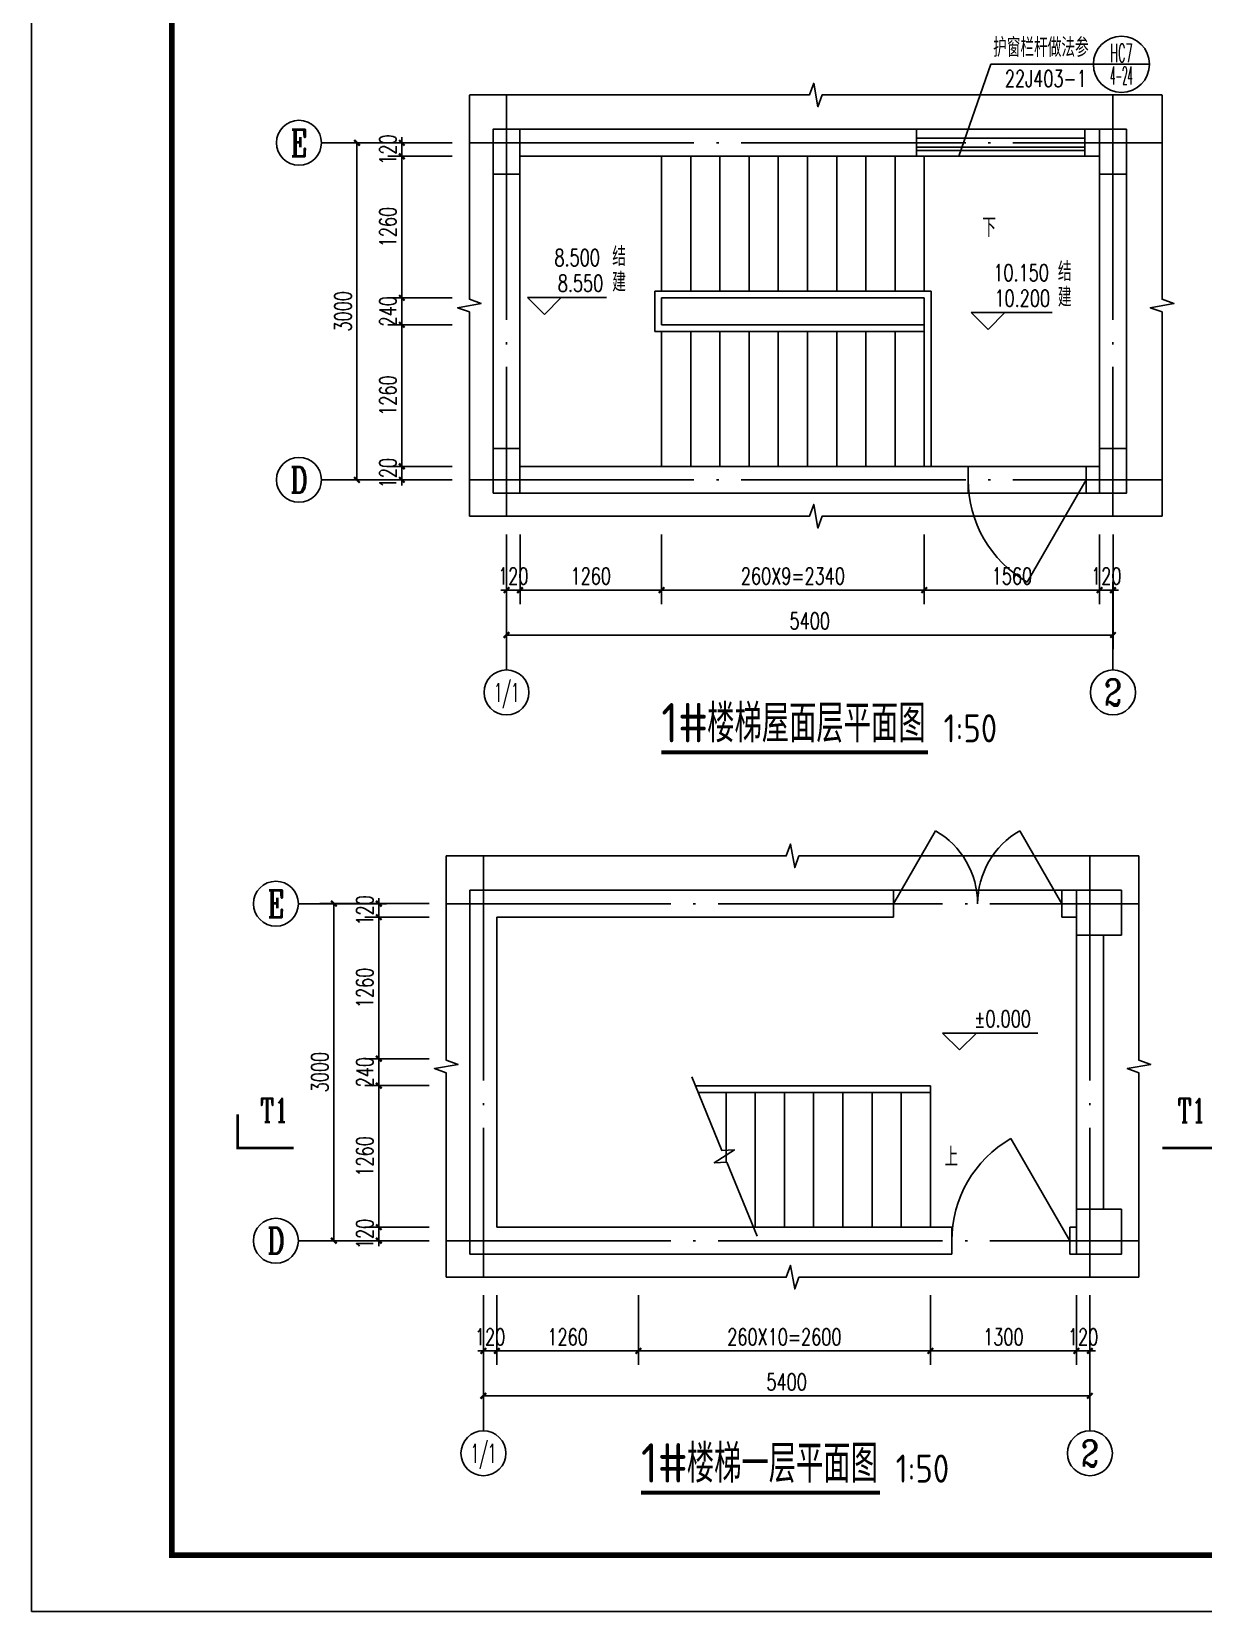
# Model space of a CAD drawing. Extents: x 79570 to 678837, y -1139230 to -612789.
# Drawn here: x 610645 to 621079, y -810288 to -796226 of the extents above; entities that cross this region are included whole.
import ezdxf
from ezdxf.enums import TextEntityAlignment as Align

# ---------------------------------------------------------------- set-up
doc = ezdxf.new("R2010")
doc.units = 0
doc.header["$LTSCALE"] = 1000
doc.header["$MEASUREMENT"] = 0
doc.linetypes.add('DOTE', pattern=[2.42, 2, -0.2, 0.02, -0.2])
for name, color, linetype in [('4', 4, 'Continuous'), ('A-平-楼梯.........FLOR-STAIR', 133, 'Continuous'), ('A-立-护栏栏杆.....ELEV-RAIL', 123, 'Continuous'), ('A-通-墙............COMM-WALL', 50, 'Continuous'), ('A-通-结构剖线.....COMM-STRU-SECT', 20, 'Continuous'), ('A-通-轴线..........COMM-GRID', 27, 'DOTE'), ('A-通-门窗剖线......COMM-DRWD-SECT', 150, 'Continuous'), ('AXIS', 3, 'Continuous'), ('AXIS_TEXT', 7, 'Continuous'), ('DIM_ELEV', 3, 'Continuous'), ('DIM_IDEN', 210, 'Continuous'), ('DIM_SYMB', 3, 'Continuous'), ('PUB_DIM', 3, 'Continuous'), ('PUB_TEXT', 7, 'Continuous'), ('结-图框', 6, 'Continuous')]:
    doc.layers.add(name, color=color, linetype=linetype)
doc.layers.add('ys-notprint', color=7, linetype='Continuous', plot=False)
doc.styles.add('_TCH_AXIS', font='COMPLEX', dxfattribs={"bigfont": 'GBCBIG'})
doc.styles.add('_TCH_DIM', font='SIMPLEX', dxfattribs={"bigfont": 'GBCBIG'})
doc.styles.add('_TCH_DIM_T3', font='SIMPLEX', dxfattribs={"width": 0.705882, "bigfont": 'GBCBIG'})
doc.styles.add('_TCH_LABEL', font='COMPLEX', dxfattribs={"bigfont": 'GBCBIG'})
doc.styles.add('R5-WALL-DIMS-D$0$_TCH_DIM', font='SIMPLEX', dxfattribs={"bigfont": 'GBCBIG'})
doc.styles.get("Standard").update_dxf_attribs({"font": 'gbenor.shx', "bigfont": 'gbcbig.shx'})
doc.styles.add('蓝绿图框', font='', dxfattribs={"width": 0.7})
doc.styles.get('蓝绿图框').set_extended_font_data('SimSun')
doc.dimstyles.new('_TCH_ARCH&&50', dxfattribs={"dimtxt": 148.75, "dimasz": 50, "dimexe": 125, "dimexo": 150, "dimgap": 50, "dimtad": 1, "dimdec": 0, "dimzin": 0, "dimdsep": 46, "dimtxsty": '_TCH_DIM_T3', "dimblk": 'ARCHTICK', "dimcen": 0.09, "dimclrt": 7, "dimazin": 2, "dimtfac": 1, "dimtdec": 0, "dimtix": 1, "dimtmove": 2, "dimatfit": 3, "dimfxl": 1, "dimtolj": 1, "dimtzin": 0, "dimarcsym": 0})

# ---------------------------------------------------------------- blocks, each defined once
blk = doc.blocks.new('template_浙_标准图框A1_A1_0.0000_1bed4683cac0ca9b963c039433737638')
at = {"layer": '结-图框'}
blk.add_lwpolyline([(0, 0), (841, 0), (841, 594), (0, 594)], close=True, dxfattribs=at)
at = {"layer": '结-图框', "const_width": 1}
blk.add_lwpolyline([(25, 584), (25, 10), (831, 10), (831, 584)], close=True, dxfattribs=at)
at = {"color": 6, "style": '蓝绿图框', "width": 0.7}
for tag, p in [('专业审定', (782.48, 167.5)), ('专业审核', (782.48, 158.5)), ('项目经理', (782.48, 149.5)), ('专业负责', (782.48, 140.5)), ('专业校对', (782.48, 131.5)), ('专业设计', (782.48, 122.5)), ('专业制图', (782.48, 113.5))]:
    blk.add_attdef(tag, text='', height=3, dxfattribs=at).set_placement(p, align=Align.MIDDLE)
for tag, height, p in [('日期', 3, (821.45, 113.5)), ('建设单位', 3.5, (796, 97.72)), ('项目名称', 3.5, (796, 76.96)), ('子项名称', 3.5, (796.26, 63.69)), ('图纸名称', 3.5, (796.28, 51.48)), ('图纸名称', 3.5, (796.38, 46.45)), ('图纸名称', 3.5, (796.48, 41.64)), ('项目编号', 3, (796.15, 32.75)), ('修改版次', 3, (823.75, 23.5)), ('图号', 3, (789.2, 23.5))]:
    blk.add_attdef(tag, text='', height=height, dxfattribs=at).set_placement(p, align=Align.MIDDLE_CENTER)
at = {"layer": 'ys-notprint', "color": 6, "style": '蓝绿图框', "width": 0.7}
for tag, p in [('暖通', (21.09, 577.84)), ('电气', (21.02, 564.82)), ('给排水', (21.35, 552.55)), ('结构', (21.47, 539.64)), ('建筑', (21.4, 526.53))]:
    blk.add_attdef(tag, text='', height=2.5, rotation=90.7801, dxfattribs=at).set_placement(p, align=Align.MIDDLE)
blk.add_attdef('设计发图章', text='', height=3, dxfattribs=at).set_placement((747.09, 465.48), align=Align.MIDDLE)
at = {"layer": '结-图框', "style": '蓝绿图框', "width": 0.7}
for tag, p in [('项目经理', (792.5, 572)), ('专业负责', (792.5, 564)), ('专业设计', (792.5, 556))]:
    blk.add_attdef(tag, text='', height=3.5, dxfattribs=at).set_placement(p, align=Align.MIDDLE_CENTER)
blk = doc.blocks.new('_FZHK')
blk.add_lwpolyline([(-0.5, -0.5), (0.5, -0.5), (0.5, 0.5), (-0.5, 0.5)], close=True)
blk = doc.blocks.new('$DorLib2D$00000228')
at = {"color": 0}
blk.add_line((0.5, 0), (0, 0.866), dxfattribs=at)
blk.add_arc((0.5, 0), 1, 120, 180, dxfattribs=at)
blk = doc.blocks.new('_ArchTick')
at = {"color": 0, "linetype": 'ByBlock', "const_width": 0.4}
blk.add_lwpolyline([(-0.5, -0.5), (0.5, 0.5)], dxfattribs=at)
blk = doc.blocks.new('*D2871')
at = {"layer": 'Defpoints', "color": 0, "transparency": 16777216}
for p in [(613737, -806868), (614334, -806868), (614334, -806988)]:
    blk.add_point(p, dxfattribs=at)
at = {"layer": 'PUB_DIM', "color": 0, "lineweight": -2, "transparency": 16777216}
for p, q in [((613737, -806868), (613737, -806818)), ((614184, -806868), (613612, -806868)), ((614184, -806988), (613612, -806988)), ((613737, -806988), (613737, -806868)), ((613737, -806988), (613737, -807038))]:
    blk.add_line(p, q, dxfattribs=at)
at = {"layer": 'PUB_DIM', "color": 0, "lineweight": -2, "transparency": 16777216, "xscale": 50, "yscale": 50, "zscale": 50}
for p, rotation in [((613737, -806868), 270), ((613737, -806988), 90)]:
    blk.add_blockref('_ArchTick', p, dxfattribs=dict(at, rotation=rotation))
at = {"layer": 'PUB_DIM', "color": 7, "transparency": 16777216, "insert": (613612, -806928), "char_height": 148.8, "attachment_point": 5, "rotation": 90, "style": '_TCH_DIM_T3'}
blk.add_mtext('\\A1;120', dxfattribs=at)
blk = doc.blocks.new('*D2872')
at = {"layer": 'Defpoints', "color": 0, "transparency": 16777216}
for p in [(613737, -805608), (614334, -805608), (614334, -806868)]:
    blk.add_point(p, dxfattribs=at)
at = {"layer": 'PUB_DIM', "color": 0, "lineweight": -2, "transparency": 16777216}
for p, q in [((614184, -805608), (613612, -805608)), ((613737, -806868), (613737, -805608)), ((614184, -806868), (613612, -806868))]:
    blk.add_line(p, q, dxfattribs=at)
at = {"layer": 'PUB_DIM', "color": 0, "lineweight": -2, "transparency": 16777216, "xscale": 50, "yscale": 50, "zscale": 50}
for p, rotation in [((613737, -805608), 90), ((613737, -806868), 270)]:
    blk.add_blockref('_ArchTick', p, dxfattribs=dict(at, rotation=rotation))
at = {"layer": 'PUB_DIM', "color": 7, "transparency": 16777216, "insert": (613612, -806238), "char_height": 148.8, "attachment_point": 5, "rotation": 90, "style": '_TCH_DIM_T3'}
blk.add_mtext('\\A1;1260', dxfattribs=at)
blk = doc.blocks.new('*D2873')
at = {"layer": 'Defpoints', "color": 0, "transparency": 16777216}
for p in [(613737, -805368), (614334, -805368), (614334, -805608)]:
    blk.add_point(p, dxfattribs=at)
at = {"layer": 'PUB_DIM', "color": 0, "lineweight": -2, "transparency": 16777216}
for p, q in [((614184, -805368), (613612, -805368)), ((613737, -805368), (613737, -805318)), ((613737, -805608), (613737, -805368)), ((614184, -805608), (613612, -805608)), ((613737, -805608), (613737, -805658))]:
    blk.add_line(p, q, dxfattribs=at)
at = {"layer": 'PUB_DIM', "color": 0, "lineweight": -2, "transparency": 16777216, "xscale": 50, "yscale": 50, "zscale": 50}
for p, rotation in [((613737, -805368), 270), ((613737, -805608), 90)]:
    blk.add_blockref('_ArchTick', p, dxfattribs=dict(at, rotation=rotation))
at = {"layer": 'PUB_DIM', "color": 7, "transparency": 16777216, "insert": (613612, -805488), "char_height": 148.8, "attachment_point": 5, "rotation": 90, "style": '_TCH_DIM_T3'}
blk.add_mtext('\\A1;240', dxfattribs=at)
blk = doc.blocks.new('*D2874')
at = {"layer": 'Defpoints', "color": 0, "transparency": 16777216}
for p in [(613737, -804108), (614334, -804108), (614334, -805368)]:
    blk.add_point(p, dxfattribs=at)
at = {"layer": 'PUB_DIM', "color": 0, "lineweight": -2, "transparency": 16777216}
for p, q in [((614184, -804108), (613612, -804108)), ((613737, -805368), (613737, -804108)), ((614184, -805368), (613612, -805368))]:
    blk.add_line(p, q, dxfattribs=at)
at = {"layer": 'PUB_DIM', "color": 0, "lineweight": -2, "transparency": 16777216, "xscale": 50, "yscale": 50, "zscale": 50}
for p, rotation in [((613737, -804108), 90), ((613737, -805368), 270)]:
    blk.add_blockref('_ArchTick', p, dxfattribs=dict(at, rotation=rotation))
at = {"layer": 'PUB_DIM', "color": 7, "transparency": 16777216, "insert": (613612, -804738), "char_height": 148.8, "attachment_point": 5, "rotation": 90, "style": '_TCH_DIM_T3'}
blk.add_mtext('\\A1;1260', dxfattribs=at)
blk = doc.blocks.new('*D2875')
at = {"layer": 'Defpoints', "color": 0, "transparency": 16777216}
for p in [(613737, -803988), (614334, -803988), (614334, -804108)]:
    blk.add_point(p, dxfattribs=at)
at = {"layer": 'PUB_DIM', "color": 0, "lineweight": -2, "transparency": 16777216}
for p, q in [((614184, -803988), (613612, -803988)), ((613737, -803988), (613737, -803938)), ((613737, -804108), (613737, -803988)), ((614184, -804108), (613612, -804108)), ((613737, -804108), (613737, -804158))]:
    blk.add_line(p, q, dxfattribs=at)
at = {"layer": 'PUB_DIM', "color": 0, "lineweight": -2, "transparency": 16777216, "xscale": 50, "yscale": 50, "zscale": 50}
for p, rotation in [((613737, -803988), 270), ((613737, -804108), 90)]:
    blk.add_blockref('_ArchTick', p, dxfattribs=dict(at, rotation=rotation))
at = {"layer": 'PUB_DIM', "color": 7, "transparency": 16777216, "insert": (613612, -804048), "char_height": 148.8, "attachment_point": 5, "rotation": 90, "style": '_TCH_DIM_T3'}
blk.add_mtext('\\A1;120', dxfattribs=at)
blk = doc.blocks.new('*D2876')
at = {"layer": 'Defpoints', "color": 0, "transparency": 16777216}
for p in [(613337, -803988), (614184, -803988), (614184, -806988)]:
    blk.add_point(p, dxfattribs=at)
at = {"layer": 'PUB_DIM', "color": 0, "lineweight": -2, "transparency": 16777216}
for p, q in [((614034, -803988), (613212, -803988)), ((613337, -806988), (613337, -803988)), ((614034, -806988), (613212, -806988))]:
    blk.add_line(p, q, dxfattribs=at)
at = {"layer": 'PUB_DIM', "color": 0, "lineweight": -2, "transparency": 16777216, "xscale": 50, "yscale": 50, "zscale": 50}
for p, rotation in [((613337, -803988), 90), ((613337, -806988), 270)]:
    blk.add_blockref('_ArchTick', p, dxfattribs=dict(at, rotation=rotation))
at = {"layer": 'PUB_DIM', "color": 7, "transparency": 16777216, "insert": (613212, -805488), "char_height": 148.8, "attachment_point": 5, "rotation": 90, "style": '_TCH_DIM_T3'}
blk.add_mtext('\\A1;3000', dxfattribs=at)
blk = doc.blocks.new('*D2877')
at = {"layer": 'Defpoints', "color": 0, "transparency": 16777216}
for p in [(614668, -807324), (614788, -807324), (614788, -807969)]:
    blk.add_point(p, dxfattribs=at)
at = {"layer": 'PUB_DIM', "color": 0, "lineweight": -2, "transparency": 16777216}
for p, q in [((614668, -807474), (614668, -808094)), ((614788, -807474), (614788, -808094)), ((614668, -807969), (614618, -807969)), ((614668, -807969), (614788, -807969)), ((614788, -807969), (614838, -807969))]:
    blk.add_line(p, q, dxfattribs=at)
at = {"layer": 'PUB_DIM', "color": 0, "lineweight": -2, "transparency": 16777216, "xscale": 50, "yscale": 50, "zscale": 50}
blk.add_blockref('_ArchTick', (614668, -807969), dxfattribs=at)
at = {"layer": 'PUB_DIM', "color": 0, "lineweight": -2, "transparency": 16777216, "xscale": 50, "yscale": 50, "zscale": 50, "rotation": 180}
blk.add_blockref('_ArchTick', (614788, -807969), dxfattribs=at)
at = {"layer": 'PUB_DIM', "color": 7, "transparency": 16777216, "insert": (614728, -807845), "char_height": 148.8, "attachment_point": 5, "style": '_TCH_DIM_T3'}
blk.add_mtext('\\A1;120', dxfattribs=at)
blk = doc.blocks.new('*D2878')
at = {"layer": 'Defpoints', "color": 0, "transparency": 16777216}
for p in [(614788, -807324), (616048, -807324), (616048, -807969)]:
    blk.add_point(p, dxfattribs=at)
at = {"layer": 'PUB_DIM', "color": 0, "lineweight": -2, "transparency": 16777216}
for p, q in [((614788, -807474), (614788, -808094)), ((616048, -807474), (616048, -808094)), ((614788, -807969), (616048, -807969))]:
    blk.add_line(p, q, dxfattribs=at)
at = {"layer": 'PUB_DIM', "color": 0, "lineweight": -2, "transparency": 16777216, "xscale": 50, "yscale": 50, "zscale": 50, "rotation": 180}
blk.add_blockref('_ArchTick', (614788, -807969), dxfattribs=at)
at = {"layer": 'PUB_DIM', "color": 0, "lineweight": -2, "transparency": 16777216, "xscale": 50, "yscale": 50, "zscale": 50}
blk.add_blockref('_ArchTick', (616048, -807969), dxfattribs=at)
at = {"layer": 'PUB_DIM', "color": 7, "transparency": 16777216, "insert": (615418, -807845), "char_height": 148.8, "attachment_point": 5, "style": '_TCH_DIM_T3'}
blk.add_mtext('\\A1;1260', dxfattribs=at)
blk = doc.blocks.new('*D2879')
at = {"layer": 'Defpoints', "color": 0, "transparency": 16777216}
for p in [(616048, -807324), (618648, -807324), (618648, -807969)]:
    blk.add_point(p, dxfattribs=at)
at = {"layer": 'PUB_DIM', "color": 0, "lineweight": -2, "transparency": 16777216}
for p, q in [((616048, -807474), (616048, -808094)), ((618648, -807474), (618648, -808094)), ((616048, -807969), (618648, -807969))]:
    blk.add_line(p, q, dxfattribs=at)
at = {"layer": 'PUB_DIM', "color": 0, "lineweight": -2, "transparency": 16777216, "xscale": 50, "yscale": 50, "zscale": 50, "rotation": 180}
blk.add_blockref('_ArchTick', (616048, -807969), dxfattribs=at)
at = {"layer": 'PUB_DIM', "color": 0, "lineweight": -2, "transparency": 16777216, "xscale": 50, "yscale": 50, "zscale": 50}
blk.add_blockref('_ArchTick', (618648, -807969), dxfattribs=at)
at = {"layer": 'PUB_DIM', "color": 7, "transparency": 16777216, "insert": (617348, -807845), "char_height": 148.75, "attachment_point": 5, "style": '_TCH_DIM_T3'}
blk.add_mtext('\\A1;260X10=2600', dxfattribs=at)
blk = doc.blocks.new('*D2880')
at = {"layer": 'Defpoints', "color": 0, "transparency": 16777216}
for p in [(618648, -807324), (619948, -807324), (619948, -807969)]:
    blk.add_point(p, dxfattribs=at)
at = {"layer": 'PUB_DIM', "color": 0, "lineweight": -2, "transparency": 16777216}
for p, q in [((618648, -807474), (618648, -808094)), ((619948, -807474), (619948, -808094)), ((618648, -807969), (619948, -807969))]:
    blk.add_line(p, q, dxfattribs=at)
at = {"layer": 'PUB_DIM', "color": 0, "lineweight": -2, "transparency": 16777216, "xscale": 50, "yscale": 50, "zscale": 50, "rotation": 180}
blk.add_blockref('_ArchTick', (618648, -807969), dxfattribs=at)
at = {"layer": 'PUB_DIM', "color": 0, "lineweight": -2, "transparency": 16777216, "xscale": 50, "yscale": 50, "zscale": 50}
blk.add_blockref('_ArchTick', (619948, -807969), dxfattribs=at)
at = {"layer": 'PUB_DIM', "color": 7, "transparency": 16777216, "insert": (619298, -807845), "char_height": 148.8, "attachment_point": 5, "style": '_TCH_DIM_T3'}
blk.add_mtext('\\A1;1300', dxfattribs=at)
blk = doc.blocks.new('*D2881')
at = {"layer": 'Defpoints', "color": 0, "transparency": 16777216}
for p in [(619948, -807324), (620068, -807324), (620068, -807969)]:
    blk.add_point(p, dxfattribs=at)
at = {"layer": 'PUB_DIM', "color": 0, "lineweight": -2, "transparency": 16777216}
for p, q in [((619948, -807474), (619948, -808094)), ((620068, -807474), (620068, -808094)), ((619948, -807969), (619898, -807969)), ((619948, -807969), (620068, -807969)), ((620068, -807969), (620118, -807969))]:
    blk.add_line(p, q, dxfattribs=at)
at = {"layer": 'PUB_DIM', "color": 0, "lineweight": -2, "transparency": 16777216, "xscale": 50, "yscale": 50, "zscale": 50}
blk.add_blockref('_ArchTick', (619948, -807969), dxfattribs=at)
at = {"layer": 'PUB_DIM', "color": 0, "lineweight": -2, "transparency": 16777216, "xscale": 50, "yscale": 50, "zscale": 50, "rotation": 180}
blk.add_blockref('_ArchTick', (620068, -807969), dxfattribs=at)
at = {"layer": 'PUB_DIM', "color": 7, "transparency": 16777216, "insert": (620008, -807845), "char_height": 148.8, "attachment_point": 5, "style": '_TCH_DIM_T3'}
blk.add_mtext('\\A1;120', dxfattribs=at)
blk = doc.blocks.new('*D2882')
at = {"layer": 'Defpoints', "color": 0, "transparency": 16777216}
for p in [(614668, -807474), (620068, -807474), (620068, -808369)]:
    blk.add_point(p, dxfattribs=at)
at = {"layer": 'PUB_DIM', "color": 0, "lineweight": -2, "transparency": 16777216}
for p, q in [((614668, -807624), (614668, -808494)), ((620068, -807624), (620068, -808494)), ((614668, -808369), (620068, -808369))]:
    blk.add_line(p, q, dxfattribs=at)
at = {"layer": 'PUB_DIM', "color": 0, "lineweight": -2, "transparency": 16777216, "xscale": 50, "yscale": 50, "zscale": 50, "rotation": 180}
blk.add_blockref('_ArchTick', (614668, -808369), dxfattribs=at)
at = {"layer": 'PUB_DIM', "color": 0, "lineweight": -2, "transparency": 16777216, "xscale": 50, "yscale": 50, "zscale": 50}
blk.add_blockref('_ArchTick', (620068, -808369), dxfattribs=at)
at = {"layer": 'PUB_DIM', "color": 7, "transparency": 16777216, "insert": (617368, -808245), "char_height": 148.8, "attachment_point": 5, "style": '_TCH_DIM_T3'}
blk.add_mtext('\\A1;5400', dxfattribs=at)
blk = doc.blocks.new('$DorLib2D$00000231')
at = {"color": 0}
for p, q in [((-0.5, 0), (-0.25, 0.433)), ((0.5, 0), (0.25, 0.433))]:
    blk.add_line(p, q, dxfattribs=at)
for centre, start, end in [((-0.5, 0), 0, 60), ((0.5, 0), 120, 180)]:
    blk.add_arc(centre, 0.5, start, end, dxfattribs=at)
blk = doc.blocks.new('$TCHSYS$WIN2D')
for p, q in [((-0.5, 0.5), (0.5, 0.5)), ((-0.5, 0.5), (-0.5, -0.5)), ((0.5, 0.5), (0.5, -0.5)), ((0.5, 0.1667), (-0.5, 0.1667)), ((0.5, -0.1667), (-0.5, -0.1667)), ((-0.5, -0.5), (0.5, -0.5))]:
    blk.add_line(p, q)
blk = doc.blocks.new('*D2896')
at = {"layer": 'Defpoints', "color": 0, "transparency": 16777216}
for p in [(613942, -800096), (614540, -800096), (614540, -800216)]:
    blk.add_point(p, dxfattribs=at)
at = {"layer": 'PUB_DIM', "color": 0, "lineweight": -2, "transparency": 16777216}
for p, q in [((614390, -800096), (613817, -800096)), ((613942, -800096), (613942, -800046)), ((613942, -800216), (613942, -800096)), ((614390, -800216), (613817, -800216)), ((613942, -800216), (613942, -800266))]:
    blk.add_line(p, q, dxfattribs=at)
at = {"layer": 'PUB_DIM', "color": 0, "lineweight": -2, "transparency": 16777216, "xscale": 50, "yscale": 50, "zscale": 50}
for p, rotation in [((613942, -800096), 270), ((613942, -800216), 90)]:
    blk.add_blockref('_ArchTick', p, dxfattribs=dict(at, rotation=rotation))
at = {"layer": 'PUB_DIM', "color": 7, "transparency": 16777216, "insert": (613818, -800156), "char_height": 148.8, "attachment_point": 5, "rotation": 90, "style": '_TCH_DIM_T3'}
blk.add_mtext('\\A1;120', dxfattribs=at)
blk = doc.blocks.new('*D2897')
at = {"layer": 'Defpoints', "color": 0, "transparency": 16777216}
for p in [(613942, -798836), (614540, -798836), (614540, -800096)]:
    blk.add_point(p, dxfattribs=at)
at = {"layer": 'PUB_DIM', "color": 0, "lineweight": -2, "transparency": 16777216}
for p, q in [((614390, -798836), (613817, -798836)), ((613942, -800096), (613942, -798836)), ((614390, -800096), (613817, -800096))]:
    blk.add_line(p, q, dxfattribs=at)
at = {"layer": 'PUB_DIM', "color": 0, "lineweight": -2, "transparency": 16777216, "xscale": 50, "yscale": 50, "zscale": 50}
for p, rotation in [((613942, -798836), 90), ((613942, -800096), 270)]:
    blk.add_blockref('_ArchTick', p, dxfattribs=dict(at, rotation=rotation))
at = {"layer": 'PUB_DIM', "color": 7, "transparency": 16777216, "insert": (613818, -799466), "char_height": 148.8, "attachment_point": 5, "rotation": 90, "style": '_TCH_DIM_T3'}
blk.add_mtext('\\A1;1260', dxfattribs=at)
blk = doc.blocks.new('*D2898')
at = {"layer": 'Defpoints', "color": 0, "transparency": 16777216}
for p in [(613942, -798596), (614540, -798596), (614540, -798836)]:
    blk.add_point(p, dxfattribs=at)
at = {"layer": 'PUB_DIM', "color": 0, "lineweight": -2, "transparency": 16777216}
for p, q in [((613942, -798596), (613942, -798546)), ((614390, -798596), (613817, -798596)), ((613942, -798836), (613942, -798596)), ((614390, -798836), (613817, -798836)), ((613942, -798836), (613942, -798886))]:
    blk.add_line(p, q, dxfattribs=at)
at = {"layer": 'PUB_DIM', "color": 0, "lineweight": -2, "transparency": 16777216, "xscale": 50, "yscale": 50, "zscale": 50}
for p, rotation in [((613942, -798596), 270), ((613942, -798836), 90)]:
    blk.add_blockref('_ArchTick', p, dxfattribs=dict(at, rotation=rotation))
at = {"layer": 'PUB_DIM', "color": 7, "transparency": 16777216, "insert": (613818, -798716), "char_height": 148.8, "attachment_point": 5, "rotation": 90, "style": '_TCH_DIM_T3'}
blk.add_mtext('\\A1;240', dxfattribs=at)
blk = doc.blocks.new('*D2899')
at = {"layer": 'Defpoints', "color": 0, "transparency": 16777216}
for p in [(613942, -797336), (614540, -797336), (614540, -798596)]:
    blk.add_point(p, dxfattribs=at)
at = {"layer": 'PUB_DIM', "color": 0, "lineweight": -2, "transparency": 16777216}
for p, q in [((614390, -797336), (613817, -797336)), ((613942, -798596), (613942, -797336)), ((614390, -798596), (613817, -798596))]:
    blk.add_line(p, q, dxfattribs=at)
at = {"layer": 'PUB_DIM', "color": 0, "lineweight": -2, "transparency": 16777216, "xscale": 50, "yscale": 50, "zscale": 50}
for p, rotation in [((613942, -797336), 90), ((613942, -798596), 270)]:
    blk.add_blockref('_ArchTick', p, dxfattribs=dict(at, rotation=rotation))
at = {"layer": 'PUB_DIM', "color": 7, "transparency": 16777216, "insert": (613818, -797966), "char_height": 148.8, "attachment_point": 5, "rotation": 90, "style": '_TCH_DIM_T3'}
blk.add_mtext('\\A1;1260', dxfattribs=at)
blk = doc.blocks.new('*D2900')
at = {"layer": 'Defpoints', "color": 0, "transparency": 16777216}
for p in [(613942, -797216), (614540, -797216), (614540, -797336)]:
    blk.add_point(p, dxfattribs=at)
at = {"layer": 'PUB_DIM', "color": 0, "lineweight": -2, "transparency": 16777216}
for p, q in [((614390, -797216), (613817, -797216)), ((613942, -797216), (613942, -797166)), ((613942, -797336), (613942, -797216)), ((614390, -797336), (613817, -797336)), ((613942, -797336), (613942, -797386))]:
    blk.add_line(p, q, dxfattribs=at)
at = {"layer": 'PUB_DIM', "color": 0, "lineweight": -2, "transparency": 16777216, "xscale": 50, "yscale": 50, "zscale": 50}
for p, rotation in [((613942, -797216), 270), ((613942, -797336), 90)]:
    blk.add_blockref('_ArchTick', p, dxfattribs=dict(at, rotation=rotation))
at = {"layer": 'PUB_DIM', "color": 7, "transparency": 16777216, "insert": (613818, -797276), "char_height": 148.8, "attachment_point": 5, "rotation": 90, "style": '_TCH_DIM_T3'}
blk.add_mtext('\\A1;120', dxfattribs=at)
blk = doc.blocks.new('*D2901')
at = {"layer": 'Defpoints', "color": 0, "transparency": 16777216}
for p in [(613542, -797216), (614390, -797216), (614390, -800216)]:
    blk.add_point(p, dxfattribs=at)
at = {"layer": 'PUB_DIM', "color": 0, "lineweight": -2, "transparency": 16777216}
for p, q in [((614240, -797216), (613417, -797216)), ((613542, -800216), (613542, -797216)), ((614240, -800216), (613417, -800216))]:
    blk.add_line(p, q, dxfattribs=at)
at = {"layer": 'PUB_DIM', "color": 0, "lineweight": -2, "transparency": 16777216, "xscale": 50, "yscale": 50, "zscale": 50}
for p, rotation in [((613542, -797216), 90), ((613542, -800216), 270)]:
    blk.add_blockref('_ArchTick', p, dxfattribs=dict(at, rotation=rotation))
at = {"layer": 'PUB_DIM', "color": 7, "transparency": 16777216, "insert": (613418, -798716), "char_height": 148.8, "attachment_point": 5, "rotation": 90, "style": '_TCH_DIM_T3'}
blk.add_mtext('\\A1;3000', dxfattribs=at)
blk = doc.blocks.new('*D2902')
at = {"layer": 'Defpoints', "color": 0, "transparency": 16777216}
for p in [(614874, -800551), (614994, -800551), (614994, -801197)]:
    blk.add_point(p, dxfattribs=at)
at = {"layer": 'PUB_DIM', "color": 0, "lineweight": -2, "transparency": 16777216}
for p, q in [((614874, -800701), (614874, -801322)), ((614994, -800701), (614994, -801322)), ((614874, -801197), (614824, -801197)), ((614874, -801197), (614994, -801197)), ((614994, -801197), (615044, -801197))]:
    blk.add_line(p, q, dxfattribs=at)
at = {"layer": 'PUB_DIM', "color": 0, "lineweight": -2, "transparency": 16777216, "xscale": 50, "yscale": 50, "zscale": 50}
blk.add_blockref('_ArchTick', (614874, -801197), dxfattribs=at)
at = {"layer": 'PUB_DIM', "color": 0, "lineweight": -2, "transparency": 16777216, "xscale": 50, "yscale": 50, "zscale": 50, "rotation": 180}
blk.add_blockref('_ArchTick', (614994, -801197), dxfattribs=at)
at = {"layer": 'PUB_DIM', "color": 7, "transparency": 16777216, "insert": (614934, -801072), "char_height": 148.8, "attachment_point": 5, "style": '_TCH_DIM_T3'}
blk.add_mtext('\\A1;120', dxfattribs=at)
blk = doc.blocks.new('*D2903')
at = {"layer": 'Defpoints', "color": 0, "transparency": 16777216}
for p in [(614994, -800551), (616254, -800551), (616254, -801197)]:
    blk.add_point(p, dxfattribs=at)
at = {"layer": 'PUB_DIM', "color": 0, "lineweight": -2, "transparency": 16777216}
for p, q in [((614994, -800701), (614994, -801322)), ((616254, -800701), (616254, -801322)), ((614994, -801197), (616254, -801197))]:
    blk.add_line(p, q, dxfattribs=at)
at = {"layer": 'PUB_DIM', "color": 0, "lineweight": -2, "transparency": 16777216, "xscale": 50, "yscale": 50, "zscale": 50, "rotation": 180}
blk.add_blockref('_ArchTick', (614994, -801197), dxfattribs=at)
at = {"layer": 'PUB_DIM', "color": 0, "lineweight": -2, "transparency": 16777216, "xscale": 50, "yscale": 50, "zscale": 50}
blk.add_blockref('_ArchTick', (616254, -801197), dxfattribs=at)
at = {"layer": 'PUB_DIM', "color": 7, "transparency": 16777216, "insert": (615624, -801072), "char_height": 148.8, "attachment_point": 5, "style": '_TCH_DIM_T3'}
blk.add_mtext('\\A1;1260', dxfattribs=at)
blk = doc.blocks.new('*D2904')
at = {"layer": 'Defpoints', "color": 0, "transparency": 16777216}
for p in [(616254, -800551), (618594, -800551), (618594, -801197)]:
    blk.add_point(p, dxfattribs=at)
at = {"layer": 'PUB_DIM', "color": 0, "lineweight": -2, "transparency": 16777216}
for p, q in [((616254, -800701), (616254, -801322)), ((618594, -800701), (618594, -801322)), ((616254, -801197), (618594, -801197))]:
    blk.add_line(p, q, dxfattribs=at)
at = {"layer": 'PUB_DIM', "color": 0, "lineweight": -2, "transparency": 16777216, "xscale": 50, "yscale": 50, "zscale": 50, "rotation": 180}
blk.add_blockref('_ArchTick', (616254, -801197), dxfattribs=at)
at = {"layer": 'PUB_DIM', "color": 0, "lineweight": -2, "transparency": 16777216, "xscale": 50, "yscale": 50, "zscale": 50}
blk.add_blockref('_ArchTick', (618594, -801197), dxfattribs=at)
at = {"layer": 'PUB_DIM', "color": 7, "transparency": 16777216, "insert": (617424, -801072), "char_height": 148.75, "attachment_point": 5, "style": '_TCH_DIM_T3'}
blk.add_mtext('\\A1;260X9=2340', dxfattribs=at)
blk = doc.blocks.new('*D2905')
at = {"layer": 'Defpoints', "color": 0, "transparency": 16777216}
for p in [(618594, -800551), (620154, -800551), (620154, -801197)]:
    blk.add_point(p, dxfattribs=at)
at = {"layer": 'PUB_DIM', "color": 0, "lineweight": -2, "transparency": 16777216}
for p, q in [((618594, -800701), (618594, -801322)), ((620154, -800701), (620154, -801322)), ((618594, -801197), (620154, -801197))]:
    blk.add_line(p, q, dxfattribs=at)
at = {"layer": 'PUB_DIM', "color": 0, "lineweight": -2, "transparency": 16777216, "xscale": 50, "yscale": 50, "zscale": 50, "rotation": 180}
blk.add_blockref('_ArchTick', (618594, -801197), dxfattribs=at)
at = {"layer": 'PUB_DIM', "color": 0, "lineweight": -2, "transparency": 16777216, "xscale": 50, "yscale": 50, "zscale": 50}
blk.add_blockref('_ArchTick', (620154, -801197), dxfattribs=at)
at = {"layer": 'PUB_DIM', "color": 7, "transparency": 16777216, "insert": (619374, -801072), "char_height": 148.8, "attachment_point": 5, "style": '_TCH_DIM_T3'}
blk.add_mtext('\\A1;1560', dxfattribs=at)
blk = doc.blocks.new('*D2906')
at = {"layer": 'Defpoints', "color": 0, "transparency": 16777216}
for p in [(620154, -800551), (620274, -800551), (620274, -801197)]:
    blk.add_point(p, dxfattribs=at)
at = {"layer": 'PUB_DIM', "color": 0, "lineweight": -2, "transparency": 16777216}
for p, q in [((620154, -800701), (620154, -801322)), ((620274, -800701), (620274, -801322)), ((620154, -801197), (620104, -801197)), ((620154, -801197), (620274, -801197)), ((620274, -801197), (620324, -801197))]:
    blk.add_line(p, q, dxfattribs=at)
at = {"layer": 'PUB_DIM', "color": 0, "lineweight": -2, "transparency": 16777216, "xscale": 50, "yscale": 50, "zscale": 50}
blk.add_blockref('_ArchTick', (620154, -801197), dxfattribs=at)
at = {"layer": 'PUB_DIM', "color": 0, "lineweight": -2, "transparency": 16777216, "xscale": 50, "yscale": 50, "zscale": 50, "rotation": 180}
blk.add_blockref('_ArchTick', (620274, -801197), dxfattribs=at)
at = {"layer": 'PUB_DIM', "color": 7, "transparency": 16777216, "insert": (620214, -801072), "char_height": 148.8, "attachment_point": 5, "style": '_TCH_DIM_T3'}
blk.add_mtext('\\A1;120', dxfattribs=at)
blk = doc.blocks.new('*D2907')
at = {"layer": 'Defpoints', "color": 0, "transparency": 16777216}
for p in [(614874, -800701), (620274, -800701), (620274, -801597)]:
    blk.add_point(p, dxfattribs=at)
at = {"layer": 'PUB_DIM', "color": 0, "lineweight": -2, "transparency": 16777216}
for p, q in [((614874, -800851), (614874, -801722)), ((620274, -800851), (620274, -801722)), ((614874, -801597), (620274, -801597))]:
    blk.add_line(p, q, dxfattribs=at)
at = {"layer": 'PUB_DIM', "color": 0, "lineweight": -2, "transparency": 16777216, "xscale": 50, "yscale": 50, "zscale": 50, "rotation": 180}
blk.add_blockref('_ArchTick', (614874, -801597), dxfattribs=at)
at = {"layer": 'PUB_DIM', "color": 0, "lineweight": -2, "transparency": 16777216, "xscale": 50, "yscale": 50, "zscale": 50}
blk.add_blockref('_ArchTick', (620274, -801597), dxfattribs=at)
at = {"layer": 'PUB_DIM', "color": 7, "transparency": 16777216, "insert": (617574, -801472), "char_height": 148.8, "attachment_point": 5, "style": '_TCH_DIM_T3'}
blk.add_mtext('\\A1;5400', dxfattribs=at)

msp = doc.modelspace()

# ---------------------------------------------------------------- linework, layer by layer
at = {"layer": 'A-平-楼梯.........FLOR-STAIR'}
for p, q in [((616253.9, -797335.9), (616253.9, -798535.9)), ((616513.9, -797335.9), (616513.9, -798535.9)), ((616773.9, -797335.9), (616773.9, -798535.9)), ((617033.9, -797335.9), (617033.9, -798535.9)), ((617293.9, -797335.9), (617293.9, -798535.9)), ((617553.9, -797335.9), (617553.9, -798535.9)), ((617813.9, -797335.9), (617813.9, -798535.9)), ((618073.9, -797335.9), (618073.9, -798535.9)), ((618333.9, -797335.9), (618333.9, -798535.9)), ((618593.9, -797335.9), (618593.9, -798535.9)), ((616193.9, -798535.9), (616193.9, -798895.9)), ((618653.9, -798535.9), (616193.9, -798535.9)), ((618653.9, -798535.9), (618653.9, -800095.9)), ((618593.9, -798595.9), (616253.9, -798595.9)), ((616253.9, -798595.9), (616253.9, -798835.9)), ((618593.9, -798595.9), (618593.9, -798835.9)), ((618593.9, -798835.9), (616253.9, -798835.9)), ((618593.9, -798835.9), (618593.9, -800095.9)), ((617041.8, -798895.9), (616193.9, -798895.9)), ((616253.9, -798895.9), (616253.9, -800095.9)), ((616513.9, -798895.9), (616513.9, -800095.9)), ((616773.9, -798895.9), (616773.9, -800095.9)), ((618593.9, -798895.9), (616960.4, -798895.9)), ((617033.9, -798895.9), (617033.9, -800095.9)), ((617293.9, -798895.9), (617293.9, -800095.9)), ((617553.9, -798895.9), (617553.9, -800095.9)), ((617813.9, -798895.9), (617813.9, -800095.9)), ((618073.9, -798895.9), (618073.9, -800095.9)), ((618333.9, -798895.9), (618333.9, -800095.9)), ((618593.9, -798895.9), (618593.9, -800095.9)), ((618648.3, -805608.4), (616555.2, -805608.4)), ((618648.3, -805668.4), (616579.9, -805668.4)), ((616828.3, -805668.4), (616828.3, -806290.1)), ((617088.3, -805668.4), (617088.3, -806868.4)), ((617348.3, -805668.4), (617348.3, -806868.4)), ((617608.3, -805668.4), (617608.3, -806868.4)), ((617868.3, -805668.4), (617868.3, -806868.4)), ((618128.3, -805668.4), (618128.3, -806868.4)), ((618388.3, -805668.4), (618388.3, -806868.4)), ((618648.3, -805608.4), (618648.3, -806868.4))]:
    msp.add_line(p, q, dxfattribs=at)
at = {"layer": 'A-立-护栏栏杆.....ELEV-RAIL'}
for p, q in [((618523.9, -797285.9), (620023.9, -797285.9)), ((618523.9, -797335.9), (620023.9, -797335.9))]:
    msp.add_line(p, q, dxfattribs=at)
at = {"layer": 'A-通-墙............COMM-WALL'}
for p, q in [((618523.9, -797095.9), (614993.9, -797095.9)), ((618523.9, -797335.9), (618523.9, -797095.9)), ((620153.9, -797095.9), (620023.9, -797095.9)), ((620023.9, -797095.9), (620023.9, -797335.9)), ((614993.9, -797335.9), (618523.9, -797335.9)), ((620023.9, -797335.9), (620153.9, -797335.9)), ((614753.9, -799935.9), (614753.9, -797495.9)), ((614993.9, -799935.9), (614993.9, -797495.9)), ((620153.9, -799935.9), (620153.9, -797495.9)), ((620393.9, -799935.9), (620393.9, -797495.9)), ((618983.9, -800095.9), (614993.9, -800095.9)), ((618983.9, -800335.9), (618983.9, -800095.9)), ((620153.9, -800095.9), (620033.9, -800095.9)), ((620033.9, -800095.9), (620033.9, -800335.9)), ((614993.9, -800335.9), (618983.9, -800335.9)), ((620033.9, -800335.9), (620153.9, -800335.9)), ((618318.3, -803868.4), (614548.3, -803868.4)), ((614548.3, -807108.4), (614548.3, -803868.4)), ((618318.3, -804108.4), (618318.3, -803868.4)), ((619948.3, -803868.4), (619818.3, -803868.4)), ((619818.3, -803868.4), (619818.3, -804108.4)), ((614788.3, -804108.4), (618318.3, -804108.4)), ((614788.3, -806868.4), (614788.3, -804108.4)), ((619818.3, -804108.4), (619948.3, -804108.4)), ((619948.3, -806708.4), (619948.3, -804268.4)), ((620188.3, -806708.4), (620188.3, -804268.4)), ((618838.3, -806868.4), (614788.3, -806868.4)), ((618838.3, -807108.4), (618838.3, -806868.4)), ((619948.3, -806868.4), (619888.3, -806868.4)), ((619888.3, -806868.4), (619888.3, -807108.4)), ((614548.3, -807108.4), (618838.3, -807108.4)), ((619888.3, -807108.4), (619948.3, -807108.4))]:
    msp.add_line(p, q, dxfattribs=at)
at = {"layer": 'A-通-轴线..........COMM-GRID'}
for p, q in [((614873.9, -796790.5), (614873.9, -800540.2)), ((620273.9, -796790.5), (620273.9, -800540.2)), ((614542.9, -797215.9), (620711, -797215.9)), ((614542.9, -800215.9), (620711, -800215.9)), ((614668.3, -803563.1), (614668.3, -807312.7)), ((620068.3, -803563.1), (620068.3, -807312.7)), ((614337.2, -803988.4), (620505.3, -803988.4)), ((614337.2, -806988.4), (620505.3, -806988.4))]:
    msp.add_line(p, q, dxfattribs=at)
at = {"layer": 'A-通-门窗剖线......COMM-DRWD-SECT'}
for p, q in [((618983.9, -800095.9), (620033.9, -800095.9)), ((618983.9, -800335.9), (620033.9, -800335.9)), ((618318.3, -803868.4), (619818.3, -803868.4))]:
    msp.add_line(p, q, dxfattribs=at)
at = {"layer": 'AXIS'}
for p, q in [((614009.6, -797215.9), (613226.1, -797215.9)), ((614009.6, -800215.9), (613226.1, -800215.9)), ((614873.9, -801124.2), (614873.9, -801907.7)), ((620273.9, -801124.2), (620273.9, -801907.7)), ((613803.9, -803988.4), (613020.4, -803988.4)), ((613803.9, -806988.4), (613020.4, -806988.4)), ((614668.3, -807896.7), (614668.3, -808680.2)), ((620068.3, -807896.7), (620068.3, -808680.2))]:
    msp.add_line(p, q, dxfattribs=at)
for centre in [(613026.1, -797215.9), (613026.1, -800215.9), (614873.9, -802107.7), (620273.9, -802107.7), (612820.4, -803988.4), (612820.4, -806988.4), (614668.3, -808880.2), (620068.3, -808880.2)]:
    msp.add_circle(centre, 200, dxfattribs=at)
at = {"layer": 'DIM_ELEV'}
for p, q in [((615211.4, -798742.8), (615061.4, -798592.8)), ((615061.4, -798592.8), (615765.5, -798592.8)), ((615211.4, -798742.8), (615361.4, -798592.8)), ((619161.1, -798876.6), (619011.1, -798726.6)), ((619011.1, -798726.6), (619733.4, -798726.6)), ((619161.1, -798876.6), (619311.1, -798726.6)), ((618907.2, -805290.7), (618757.2, -805140.7)), ((618757.2, -805140.7), (619603.9, -805140.7)), ((618907.2, -805290.7), (619057.2, -805140.7))]:
    msp.add_line(p, q, dxfattribs=at)
at = {"layer": 'DIM_IDEN', "linetype": 'ByBlock'}
for p, q in [((618901.8, -797335.7), (619185.7, -796517.2)), ((619185.7, -796517.2), (620099, -796517.2)), ((620599, -796517.2), (620099, -796517.2))]:
    msp.add_line(p, q, dxfattribs=at)
for centre, radius in [((620349, -796517.2), 250), ((618901.8, -797335.9), 0.152)]:
    msp.add_circle(centre, radius, dxfattribs=at)
at = {"layer": 'DIM_SYMB'}
for points in [[(614542.9, -796790.3), (617570.7, -796790.3), (617608.9, -796685.3), (617645.9, -796895.3), (617683.2, -796790.3), (620711, -796790.3)], [(614542.9, -800540.2), (614542.9, -798721.6), (614437.9, -798683.4), (614647.9, -798646.4), (614542.9, -798609.1), (614542.9, -796790.5)], [(620711, -800540.2), (620711, -798721.6), (620606, -798683.4), (620816, -798646.4), (620711, -798609.1), (620711, -796790.5)], [(614542.9, -800540.2), (617570.7, -800540.2), (617608.9, -800435.2), (617645.9, -800645.2), (617683.2, -800540.2), (620711, -800540.2)], [(614337.2, -803562.8), (617365, -803562.8), (617403.2, -803457.8), (617440.2, -803667.8), (617477.5, -803562.8), (620505.3, -803562.8)], [(614337.2, -807312.7), (614337.2, -805494.1), (614232.2, -805455.9), (614442.2, -805418.9), (614337.2, -805381.6), (614337.2, -803563.1)], [(620505.3, -807312.7), (620505.3, -805494.1), (620400.3, -805455.9), (620610.3, -805418.9), (620505.3, -805381.6), (620505.3, -803563.1)], [(617104.3, -806946.3), (616834.9, -806289.9), (616723.3, -806294.4), (616903.5, -806180.4), (616792.2, -806185.8), (616522.8, -805529.4)], [(614337.2, -807312.7), (617365, -807312.7), (617403.2, -807207.7), (617440.2, -807417.7), (617477.5, -807312.7), (620505.3, -807312.7)]]:
    msp.add_lwpolyline(points, dxfattribs=at)
for points in [[(619058, -797965.9, 0, 0, 0), (615739.1, -797965.9, 0, 0, 0), (615739.1, -799465.9, 0, 0, 0), (617600.7, -799465.9, 40, 0, 0), (617750.7, -799465.9, 0, 0, 0)], [(618721.2, -806238.4, 0, 0, 0), (617439.1, -806238.4, 40, 0, 0), (617289.1, -806238.4, 0, 0, 0)]]:
    msp.add_lwpolyline(points, format="xyseb", dxfattribs=at)
for points, const_width in [([(616252.2, -802641.4), (618625.8, -802641.4)], 35), ([(612979.4, -806163.2), (612479.4, -806163.2), (612479.4, -805863.2)], 25), ([(621212.3, -805863.2), (621212.3, -806163.2), (620712.3, -806163.2)], 25), ([(616071, -809230.2), (618198.8, -809230.2)], 35)]:
    msp.add_lwpolyline(points, dxfattribs=dict(at, const_width=const_width))

# ---------------------------------------------------------------- block references
at = {"layer": '4', "xscale": 50, "yscale": 50, "zscale": 50}
msp.add_blockref('template_浙_标准图框A1_A1_0.0000_1bed4683cac0ca9b963c039433737638', (610645.1, -810287.7), dxfattribs=at)
at = {"layer": 'A-通-结构剖线.....COMM-STRU-SECT'}
for p, xscale, yscale, zscale, rotation in [((614873.9, -797295.9), 240.0000001435401, 399.9999997786945, 399.9999997786945, 359.9999999873268), ((620273.9, -797295.9), 240.0000001435401, 399.9999997786945, 399.9999997786945, 359.9999999873268), ((614873.9, -800135.9), 240.0000001435401, 399.9999997786945, 399.9999997786945, 359.9999999873268), ((620273.9, -800135.9), 240.0000001435401, 399.9999997786945, 399.9999997786945, 359.9999999873268), ((620148.3, -804068.4), 399.9999999887077, 399.9999999887077, 399.9999999887077, 1.400722388421064e-09), ((620148.3, -806908.4), 399.9999999885913, 399.9999999885913, 399.9999999885913, 1.400722388421472e-09)]:
    msp.add_blockref('_FZHK', p, dxfattribs=dict(at, xscale=xscale, yscale=yscale, zscale=zscale, rotation=rotation))
at = {"layer": 'A-通-门窗剖线......COMM-DRWD-SECT', "zscale": 240}
for name, p, xscale, yscale, rotation in [('$TCHSYS$WIN2D', (619273.9, -797215.9), -1500, 240, 1.825759108959801e-11), ('$DorLib2D$00000228', (619508.9, -800215.9), 1050, -1050, 359.9999999999876), ('$DorLib2D$00000231', (619068.3, -803988.4), -1500, 1500, 1.825759108959801e-11), ('$DorLib2D$00000228', (619363.3, -806988.4), 1050, 1050, 359.9999999999876)]:
    msp.add_blockref(name, p, dxfattribs=dict(at, xscale=xscale, yscale=yscale, rotation=rotation))

# ---------------------------------------------------------------- texts
at = {"layer": 'AXIS_TEXT', "style": '_TCH_AXIS'}
for s, height, p, p2 in [('E', 238.1, (612952.4, -797334.9), (613099.8, -797334.9)), ('D', 233, (612948.4, -800332.3), (613103.7, -800332.3)), ('2', 233, (620196.3, -802224.2), (620351.6, -802224.2)), ('E', 238.1, (612746.7, -804107.4), (612894.1, -804107.4)), ('D', 233, (612742.7, -807104.9), (612898.1, -807104.9)), ('2', 233, (619990.6, -808996.7), (620145.9, -808996.7))]:
    msp.add_text(s, height=height, dxfattribs=at).set_placement(p, p2, align=Align.FIT)
at = {"layer": 'AXIS_TEXT', "style": '_TCH_AXIS', "width": 0.65625}
for p, p2 in [((614761.6, -802191.3), (614986.3, -802191.3)), ((614556, -808963.8), (614780.6, -808963.8))]:
    msp.add_text('1/1', height=167.16, dxfattribs=at).set_placement(p, p2, align=Align.FIT)
at = {"layer": 'PUB_TEXT', "linetype": 'ByBlock', "style": 'R5-WALL-DIMS-D$0$_TCH_DIM'}
msp.add_text('护窗栏杆做法参', height=168.79, dxfattribs=at).set_placement((619206.8, -796451.7))
at = {"layer": 'PUB_TEXT', "linetype": 'ByBlock', "style": '_TCH_LABEL'}
for s, width, p, p2 in [('HC7', 0.444915, (620248.3, -796497.1), (620449.6, -796497.1)), ('4-24', 0.316265, (620248.3, -796698.3), (620449.6, -796698.3))]:
    msp.add_text(s, height=161, dxfattribs=dict(at, width=width)).set_placement(p, p2, align=Align.FIT)
at = {"layer": 'PUB_TEXT', "linetype": 'ByBlock', "style": 'R5-WALL-DIMS-D$0$_TCH_DIM', "width": 0.705882}
msp.add_text('22J403-1', height=148.75, dxfattribs=at).set_placement((619311.5, -796718.5))
at = {"layer": 'PUB_TEXT', "style": '_TCH_DIM'}
for s, p in [('下', (619110.5, -798053.4)), ('结', (615815.5, -798312.8)), ('结', (619783.4, -798446.6)), ('建', (615815.5, -798540.3)), ('建', (619783.4, -798674.1)), ('上', (618773.7, -806325.9))]:
    msp.add_text(s, height=168.8, dxfattribs=at).set_placement(p)
at = {"layer": 'PUB_TEXT', "width": 0.705882}
for s, height, style, p in [('8.500', 148.75, '_TCH_DIM', (615300.5, -798312.8)), ('8.550', 148.75, '_TCH_DIM', (615330.5, -798540.3)), ('10.150', 148.75, '_TCH_DIM', (619208.4, -798446.6)), ('10.200', 148.75, '_TCH_DIM', (619218.4, -798674.1)), ('%%P0.000', 148.75, '_TCH_DIM', (619038.9, -805088.2)), ('T1', 212.5, '_TCH_LABEL', (612682.2, -805934.5)), ('T1', 212.5, '_TCH_LABEL', (620850.4, -805935))]:
    msp.add_text(s, height=height, dxfattribs=dict(at, style=style)).set_placement(p)
at = {"layer": 'PUB_TEXT'}
for s, height, p in [('1#', 350, (616252.2, -802552.7)), ('楼梯屋面层平面图', 337.59, (616660.5, -802552.7)), ('1:50', 250, (618765.8, -802552.7)), ('1#', 350, (616071, -809141.6)), ('楼梯一层平面图', 337.59, (616479.3, -809141.6)), ('1:50', 250, (618338.8, -809141.6))]:
    msp.add_text(s, height=height, dxfattribs=at).set_placement(p)

# ---------------------------------------------------------------- dimensions: what is measured, and where the dimension line sits
at = {"layer": 'PUB_DIM'}
for p1, p2, distance, picture, middle in [((614539.6, -797335.9), (614539.6, -797215.9), 597.4, '*D2900', (613817.9, -797275.9)), ((614389.6, -800215.9), (614389.6, -797215.9), 847.4, '*D2901', (613417.9, -798715.9)), ((614539.6, -798595.9), (614539.6, -797335.9), 597.4, '*D2899', (613817.9, -797965.9)), ((614539.6, -798835.9), (614539.6, -798595.9), 597.4, '*D2898', (613817.9, -798715.9)), ((614539.6, -800095.9), (614539.6, -798835.9), 597.4, '*D2897', (613817.9, -799465.9)), ((614539.6, -800215.9), (614539.6, -800095.9), 597.4, '*D2896', (613817.9, -800155.9)), ((614873.9, -800551.5), (614993.9, -800551.5), -645.4, '*D2902', (614933.9, -801072.5)), ((614993.9, -800551.5), (616253.9, -800551.5), -645.4, '*D2903', (615623.9, -801072.5)), ((618593.9, -800551.5), (620153.9, -800551.5), -645.4, '*D2905', (619373.9, -801072.5)), ((620153.9, -800551.5), (620273.9, -800551.5), -645.4, '*D2906', (620213.9, -801072.5)), ((614873.9, -800701.5), (620273.9, -800701.5), -895.4, '*D2907', (617573.9, -801472.5)), ((614333.9, -804108.4), (614333.9, -803988.4), 597.4, '*D2875', (613612.2, -804048.4)), ((614183.9, -806988.4), (614183.9, -803988.4), 847.4, '*D2876', (613212.2, -805488.4)), ((614333.9, -805368.4), (614333.9, -804108.4), 597.4, '*D2874', (613612.2, -804738.4)), ((614333.9, -805608.4), (614333.9, -805368.4), 597.4, '*D2873', (613612.2, -805488.4)), ((614333.9, -806868.4), (614333.9, -805608.4), 597.4, '*D2872', (613612.2, -806238.4)), ((614333.9, -806988.4), (614333.9, -806868.4), 597.4, '*D2871', (613612.2, -806928.4)), ((614668.3, -807324), (614788.3, -807324), -645.4, '*D2877', (614728.3, -807845)), ((614788.3, -807324), (616048.3, -807324), -645.4, '*D2878', (615418.3, -807845)), ((618648.3, -807324), (619948.3, -807324), -645.4, '*D2880', (619298.3, -807845)), ((619948.3, -807324), (620068.3, -807324), -645.4, '*D2881', (620008.3, -807845)), ((614668.3, -807474), (620068.3, -807474), -895.4, '*D2882', (617368.3, -808245))]:
    dim = msp.add_aligned_dim(p1=p1, p2=p2, distance=distance, dimstyle='_TCH_ARCH&&50', dxfattribs=at)
    dim.commit()
    dim.dimension.update_dxf_attribs({"geometry": picture, "text_midpoint": middle})
for p1, p2, text, picture, middle in [((616253.9, -800551.5), (618593.9, -800551.5), '260X9=2340', '*D2904', (617423.9, -801072.5)), ((616048.3, -807324), (618648.3, -807324), '260X10=2600', '*D2879', (617348.3, -807845))]:
    dim = msp.add_aligned_dim(p1=p1, p2=p2, distance=-645.4, text=text, dimstyle='_TCH_ARCH&&50', dxfattribs=at)
    dim.commit()
    dim.dimension.update_dxf_attribs({"geometry": picture, "text_midpoint": middle})

doc.saveas('drawing.dxf')
